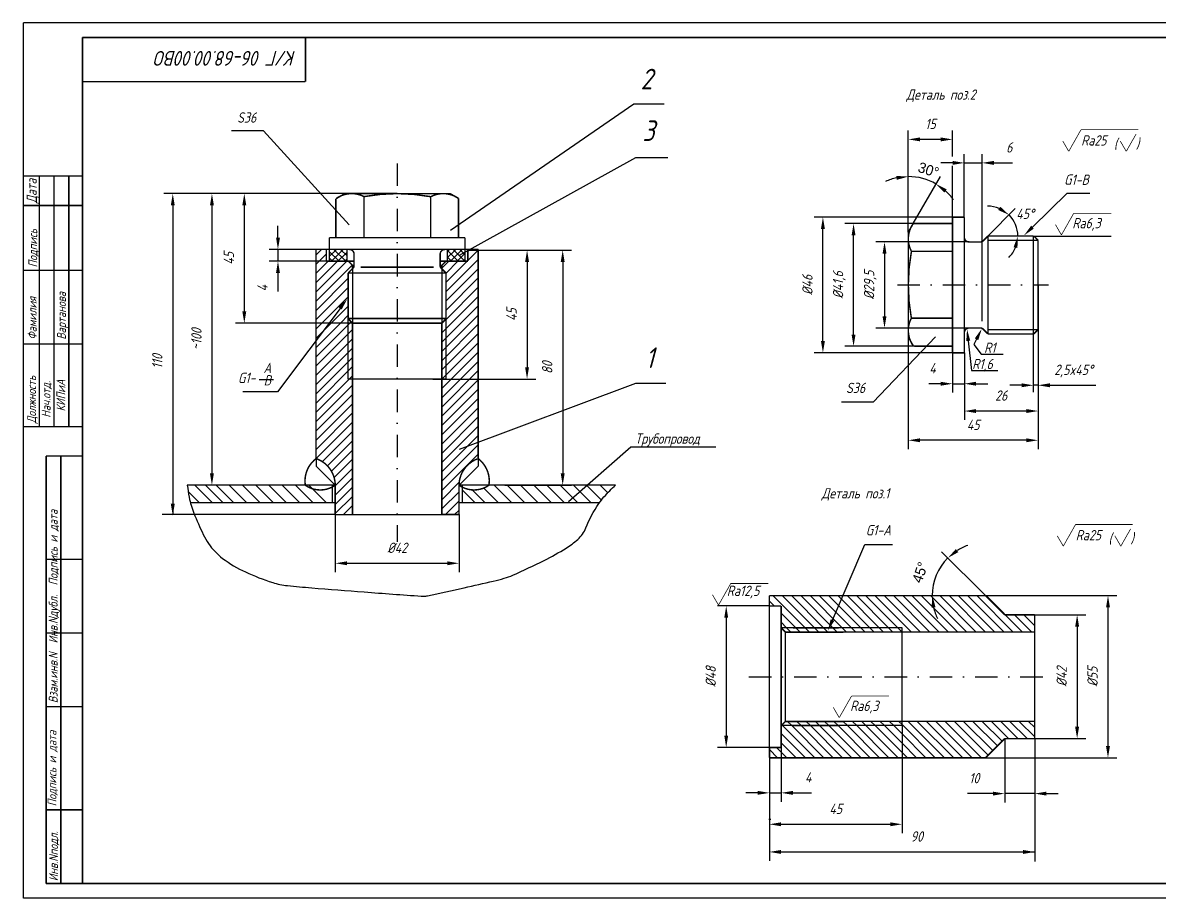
# Model space of a CAD drawing. Extents: x 1024 to 1654, y 110 to 407.
# Drawn here: x 1023.7 to 1409.2, y 109.9 to 406.9 of the extents above; entities that cross this region are included whole.
import ezdxf
from ezdxf.enums import TextEntityAlignment as Align

# ---------------------------------------------------------------- set-up
doc = ezdxf.new("R2010")
doc.units = 0
doc.header["$LTSCALE"] = 0.6
doc.header["$MEASUREMENT"] = 0
doc.linetypes.add('DASHDOT', pattern=[25.4, 12.7, -6.35, 0, -6.35])
doc.layers.get('0').update_dxf_attribs({"linetype": 'CONTINUOUS'})
doc.layers.get('DEFPOINTS').update_dxf_attribs({"linetype": 'CONTINUOUS'})
doc.styles.add('ROMANC', font='romanc', dxfattribs={"width": 0.8, "oblique": 15, "height": 3.5})
doc.dimstyles.get("Standard").update_dxf_attribs({"dimtxt": 0.18, "dimasz": 0.18, "dimexe": 0.18, "dimexo": 0.0625, "dimgap": 0.09, "dimtad": 0, "dimtih": 1, "dimtoh": 1, "dimdec": 4, "dimzin": 0, "dimtxsty": 'STANDARD', "dimcen": 0.09, "dimazin": 3, "dimtfac": 1, "dimtdec": 4, "dimtofl": 0, "dimtmove": 0, "dimatfit": 3, "dimtolj": 1, "dimtzin": 0})

# ---------------------------------------------------------------- blocks, each defined once
blk = doc.blocks.new('*X28')
at = {"color": 0}
for p, q in [((587.32, 746.72), (589.77, 749.17)), ((587.32, 748.97), (587.52, 749.17)), ((590.65, 745.17), (587.32, 748.49)), ((588.01, 745.17), (592.01, 749.17)), ((592.89, 745.17), (588.89, 749.17)), ((590.26, 745.17), (593.32, 748.23)), ((593.32, 746.98), (591.14, 749.17)), ((627.32, 748.56), (627.93, 749.17)), ((627.32, 746.31), (630.18, 749.17)), ((631.06, 745.17), (627.32, 748.9)), ((628.42, 745.17), (632.42, 749.17)), ((633.3, 745.17), (629.3, 749.17)), ((633.32, 747.39), (631.55, 749.17)), ((588.4, 745.17), (587.32, 746.25)), ((592.5, 745.17), (593.32, 745.99)), ((628.81, 745.17), (627.32, 746.66)), ((630.67, 745.17), (633.32, 747.82)), ((632.91, 745.17), (633.32, 745.58))]:
    blk.add_line(p, q, dxfattribs=at)
blk = doc.blocks.new('*D42')
at = {"color": 0, "linetype": 'BYBLOCK'}
for p, q in [((1458.38, 655.48), (1458.38, 635.98)), ((1500.38, 655.48), (1500.38, 635.98)), ((1462.38, 638.98), (1496.38, 638.98))]:
    blk.add_line(p, q, dxfattribs=at)
for points in [[(1462.38, 639.65), (1462.38, 638.31), (1458.38, 638.98)], [(1496.38, 639.65), (1496.38, 638.31), (1500.38, 638.98)]]:
    blk.add_solid(points, dxfattribs=at)
at = {"layer": 'DEFPOINTS', "color": 0, "linetype": 'BYBLOCK'}
for p in [(1458.38, 655.48), (1500.38, 655.48), (1500.38, 638.98)]:
    blk.add_point(p, dxfattribs=at)
at = {"color": 0, "linetype": 'BYBLOCK', "style": 'ROMANC', "oblique": 15, "width": 0.8}
blk.add_text('%%C42', height=3.5, dxfattribs=at).set_placement((1479.38, 642.48), align=Align.CENTER)
blk = doc.blocks.new('*D29')
at = {"color": 0, "linetype": 'BYBLOCK'}
for p, q in [((569.9, 753.17), (569.9, 757.17)), ((582.82, 749.17), (566.9, 749.17)), ((569.9, 749.17), (569.9, 745.17)), ((586.32, 745.17), (566.9, 745.17)), ((569.9, 741.17), (569.9, 737.17)), ((569.9, 737.17), (569.9, 734.93))]:
    blk.add_line(p, q, dxfattribs=at)
for points in [[(569.24, 753.17), (570.57, 753.17), (569.9, 749.17)], [(569.24, 741.17), (570.57, 741.17), (569.9, 745.17)]]:
    blk.add_solid(points, dxfattribs=at)
at = {"layer": 'DEFPOINTS', "color": 0, "linetype": 'BYBLOCK'}
for p in [(582.82, 749.17), (569.9, 745.17), (586.32, 745.17)]:
    blk.add_point(p, dxfattribs=at)
at = {"color": 0, "linetype": 'BYBLOCK', "style": 'ROMANC', "oblique": 15, "width": 0.8}
blk.add_text('4', height=3.5, rotation=90, dxfattribs=at).set_placement((566.4, 736), align=Align.CENTER)
blk = doc.blocks.new('*D33')
at = {"color": 0, "linetype": 'BYBLOCK'}
for p, q in [((636.72, 745.19), (659.31, 745.19)), ((656.31, 741.19), (656.31, 705.46)), ((624.37, 701.46), (659.31, 701.46))]:
    blk.add_line(p, q, dxfattribs=at)
for points in [[(655.65, 741.19), (656.98, 741.19), (656.31, 745.19)], [(655.65, 705.46), (656.98, 705.46), (656.31, 701.46)]]:
    blk.add_solid(points, dxfattribs=at)
at = {"layer": 'DEFPOINTS', "color": 0, "linetype": 'BYBLOCK'}
for p in [(636.72, 745.19), (624.37, 701.46), (656.31, 701.46)]:
    blk.add_point(p, dxfattribs=at)
at = {"color": 0, "linetype": 'BYBLOCK', "style": 'ROMANC', "oblique": 15, "width": 0.8}
blk.add_text('45', height=3.5, rotation=90, dxfattribs=at).set_placement((652.81, 723.33), align=Align.CENTER)
blk = doc.blocks.new('*D44')
at = {"color": 0}
blk.add_line((1350.23, 212.55), (1335.33, 227.45), dxfattribs=at)
for start, end in [(109.5825, 122.2912), (135, 180), (192.7088, 205.4175)]:
    blk.add_arc((1350.23, 212.55), 18.07, start, end, dxfattribs=at)
for points in [[(1340.99, 227.3), (1340.16, 228.34), (1337.45, 225.32)], [(1331.94, 208.5), (1333.27, 208.64), (1332.16, 212.55)]]:
    blk.add_solid(points, dxfattribs=at)
at = {"layer": 'DEFPOINTS', "color": 0}
for p in [(1334.58, 221.58), (1276.91, 212.55), (1350.23, 212.55), (1350.23, 212.55), (1356.73, 206.05)]:
    blk.add_point(p, dxfattribs=at)
at = {"color": 0, "insert": (1328.03, 220.44), "char_height": 3.5, "attachment_point": 5, "rotation": 70.4278}
blk.add_mtext('\\A1;45%%D', dxfattribs=at)
blk = doc.blocks.new('*D30')
at = {"color": 0, "linetype": 'BYBLOCK'}
for p, q in [((988.31, 708.4), (988.31, 689.99)), ((992.31, 708.4), (992.31, 689.99)), ((984.31, 692.99), (980.31, 692.99)), ((988.31, 692.99), (992.31, 692.99)), ((996.31, 692.99), (1000.31, 692.99)), ((1000.31, 692.99), (1002.55, 692.99))]:
    blk.add_line(p, q, dxfattribs=at)
for points in [[(984.31, 693.66), (984.31, 692.33), (988.31, 692.99)], [(996.31, 693.66), (996.31, 692.33), (992.31, 692.99)]]:
    blk.add_solid(points, dxfattribs=at)
at = {"layer": 'DEFPOINTS', "color": 0, "linetype": 'BYBLOCK'}
for p in [(988.31, 708.4), (992.31, 708.4), (992.31, 692.99)]:
    blk.add_point(p, dxfattribs=at)
at = {"color": 0, "linetype": 'BYBLOCK', "style": 'ROMANC', "oblique": 15, "width": 0.8}
blk.add_text('4', height=3.5, dxfattribs=at).set_placement((1001.48, 696.49), align=Align.CENTER)
blk = doc.blocks.new('*D31')
at = {"color": 0, "linetype": 'BYBLOCK'}
for p, q in [((988.31, 756.4), (970.67, 756.4)), ((973.67, 752.4), (973.67, 712.4)), ((988.31, 708.4), (970.67, 708.4))]:
    blk.add_line(p, q, dxfattribs=at)
for points in [[(973.01, 752.4), (974.34, 752.4), (973.67, 756.4)], [(973.01, 712.4), (974.34, 712.4), (973.67, 708.4)]]:
    blk.add_solid(points, dxfattribs=at)
at = {"layer": 'DEFPOINTS', "color": 0, "linetype": 'BYBLOCK'}
for p in [(988.31, 756.4), (973.67, 708.4), (988.31, 708.4)]:
    blk.add_point(p, dxfattribs=at)
at = {"color": 0, "linetype": 'BYBLOCK', "style": 'ROMANC', "oblique": 15, "width": 0.8}
blk.add_text('%%C48', height=3.5, rotation=90, dxfattribs=at).set_placement((970.17, 732.4), align=Align.CENTER)
blk = doc.blocks.new('*D41')
at = {"color": 0, "linetype": 'BYBLOCK'}
for p, q in [((1685.45, 579.51), (1685.45, 557.84)), ((1695.63, 579.51), (1695.63, 557.84)), ((1677.45, 560.84), (1672.86, 560.84)), ((1681.45, 560.84), (1677.45, 560.84)), ((1695.63, 560.84), (1685.45, 560.84)), ((1699.63, 560.84), (1703.63, 560.84))]:
    blk.add_line(p, q, dxfattribs=at)
for points in [[(1681.45, 561.51), (1681.45, 560.18), (1685.45, 560.84)], [(1699.63, 561.51), (1699.63, 560.18), (1695.63, 560.84)]]:
    blk.add_solid(points, dxfattribs=at)
at = {"layer": 'DEFPOINTS', "color": 0, "linetype": 'BYBLOCK'}
for p in [(1685.45, 579.51), (1695.63, 579.51), (1685.45, 560.84)]:
    blk.add_point(p, dxfattribs=at)
at = {"color": 0, "linetype": 'BYBLOCK', "style": 'ROMANC', "oblique": 15, "width": 0.8}
blk.add_text('10', height=3.5, dxfattribs=at).set_placement((1675.11, 564.34), align=Align.CENTER)
blk = doc.blocks.new('*D39')
at = {"color": 0, "linetype": 'BYBLOCK'}
for p, q in [((1695.63, 621.51), (1713.02, 621.51)), ((1710.02, 617.51), (1710.02, 583.51)), ((1695.63, 579.51), (1713.02, 579.51))]:
    blk.add_line(p, q, dxfattribs=at)
for points in [[(1709.35, 617.51), (1710.68, 617.51), (1710.02, 621.51)], [(1709.35, 583.51), (1710.68, 583.51), (1710.02, 579.51)]]:
    blk.add_solid(points, dxfattribs=at)
at = {"layer": 'DEFPOINTS', "color": 0, "linetype": 'BYBLOCK'}
for p in [(1695.63, 621.51), (1695.63, 579.51), (1710.02, 579.51)]:
    blk.add_point(p, dxfattribs=at)
at = {"color": 0, "linetype": 'BYBLOCK', "style": 'ROMANC', "oblique": 15, "width": 0.8}
blk.add_text('%%C42', height=3.5, rotation=90, dxfattribs=at).set_placement((1706.52, 600.51), align=Align.CENTER)
blk = doc.blocks.new('*D25')
at = {"color": 0, "linetype": 'BYBLOCK'}
for p, q in [((554.52, 598.3), (522.84, 598.3)), ((525.84, 594.3), (525.84, 573.1)), ((554.52, 569.1), (522.84, 569.1))]:
    blk.add_line(p, q, dxfattribs=at)
for points in [[(525.17, 594.3), (526.51, 594.3), (525.84, 598.3)], [(525.17, 573.1), (526.51, 573.1), (525.84, 569.1)]]:
    blk.add_solid(points, dxfattribs=at)
at = {"layer": 'DEFPOINTS', "color": 0, "linetype": 'BYBLOCK'}
for p in [(554.52, 598.3), (525.84, 569.1), (554.52, 569.1)]:
    blk.add_point(p, dxfattribs=at)
at = {"color": 0, "linetype": 'BYBLOCK', "style": 'ROMANC', "oblique": 15, "width": 0.8}
blk.add_text('%%C29,5', height=3.5, rotation=90, dxfattribs=at).set_placement((522.34, 583.7), align=Align.CENTER)
blk = doc.blocks.new('*D16')
at = {"color": 0, "linetype": 'BYBLOCK'}
for p, q in [((548.91, 625.12), (544.91, 625.12)), ((552.91, 606.7), (552.91, 628.12)), ((552.91, 625.12), (558.92, 625.12)), ((558.92, 596.04), (558.92, 628.12)), ((562.92, 625.12), (566.92, 625.12)), ((566.92, 625.12), (569.28, 625.12))]:
    blk.add_line(p, q, dxfattribs=at)
for points in [[(548.91, 625.79), (548.91, 624.45), (552.91, 625.12)], [(562.92, 625.79), (562.92, 624.45), (558.92, 625.12)]]:
    blk.add_solid(points, dxfattribs=at)
at = {"layer": 'DEFPOINTS', "color": 0, "linetype": 'BYBLOCK'}
for p in [(558.92, 625.12), (552.91, 606.7), (558.92, 596.04)]:
    blk.add_point(p, dxfattribs=at)
at = {"color": 0, "linetype": 'BYBLOCK', "style": 'ROMANC', "oblique": 15, "width": 0.8}
blk.add_text('6', height=3.5, dxfattribs=at).set_placement((568.15, 628.62), align=Align.CENTER)
blk = doc.blocks.new('*D45')
at = {"color": 0}
blk.add_line((1325.68, 338.73), (1334.94, 354.77), dxfattribs=at)
for start, end in [(60, 90), (102.2157, 114.4314), (35.5686, 47.7843)]:
    blk.add_arc((1324.04, 335.89), 18.8, start, end, dxfattribs=at)
for points in [[(1319.99, 354.92), (1320.13, 353.6), (1324.04, 354.69)], [(1336.28, 349.27), (1337.06, 350.35), (1333.44, 352.17)]]:
    blk.add_solid(points, dxfattribs=at)
at = {"layer": 'DEFPOINTS', "color": 0}
for p in [(1324.04, 370.31), (1327.3, 354.4), (1324.04, 335.89), (1324.04, 335.89), (1325.68, 338.73)]:
    blk.add_point(p, dxfattribs=at)
at = {"color": 0, "insert": (1330.89, 356.95), "char_height": 3.5, "attachment_point": 5, "rotation": 341.989}
blk.add_mtext('\\A1;30%%D', dxfattribs=at)

msp = doc.modelspace()

# ---------------------------------------------------------------- linework, layer by layer
for p, q in [((1653.9254, 406.8856), (1023.9254, 406.8856)), ((1023.9254, 109.8856), (1023.9254, 406.8856)), ((1168.755, 336.47), (1230.956, 379.317)), ((1230.956, 379.317), (1241.222, 379.317)), ((1105.347, 370.265), (1094.477, 370.265)), ((1134.333, 338.28), (1105.347, 370.265)), ((1171.775, 328.021), (1231.559, 361.213)), ((1231.559, 361.213), (1242.429, 361.213)), ((1366.15544, 337.53809), (1377.886, 349.021)), ((1377.886, 349.021), (1385.627, 349.021)), ((1351.039, 333.077), (1368.039, 333.077)), ((1135.502, 323.425), (1135.502, 305.067)), ((1165.802, 323.73), (1165.802, 304.919)), ((1131.32294, 309.99879), (1110.097, 281.717)), ((1134.052, 286.004), (1134.052, 306.575)), ((1167.252, 286.004), (1167.252, 306.575)), ((1351.039, 302.777), (1368.039, 302.777)), ((1333.283, 300.363), (1312.147, 278.167)), ((1344.37452, 298.96864), (1345.42853, 288.877)), ((1347.16078, 299.49399), (1346.27608, 297.7361)), ((1346.27608, 297.7361), (1348.709, 294.447)), ((1348.709, 294.447), (1356.219, 294.447)), ((1103.901, 285.842), (1108.748, 285.842)), ((1345.42853, 288.877), (1354.439, 288.877)), ((1110.097, 281.717), (1098.284, 281.717)), ((1171.775, 262.242), (1231.559, 284.57)), ((1231.559, 284.57), (1241.826, 284.57)), ((1312.147, 278.167), (1301.399, 278.167)), ((1208.744, 244.453), (1229.907, 263.038)), ((1229.907, 263.038), (1258.765, 263.038)), ((1123.17068, 259.03617), (1123.17068, 256.50032)), ((1129.652, 250.019), (1123.152, 256.519)), ((1171.652, 250.019), (1178.152, 256.519)), ((1114.101, 250.019), (1079.47836, 250.019)), ((1224.72411, 250.019), (1171.64925, 250.019)), ((1219.25557, 244.019), (1171.652, 244.019)), ((1129.652, 240.019), (1070.984, 240.019)), ((1171.652, 240.019), (1165.802, 240.019)), ((1298.32072, 204.27041), (1309.325, 229.85)), ((1309.325, 229.85), (1318.627, 229.85)), ((1321.907, 201.646), (1280.907, 201.646)), ((1284.936, 201.646), (1300.336, 201.646)), ((1282.324, 200.196), (1301.992, 200.196)), ((1282.328, 169.896), (1301.844, 169.896)), ((1321.907, 168.446), (1280.907, 168.446)), ((1284.936, 168.446), (1300.336, 168.446)), ((1366.907, 164.046), (1366.907, 122.408)), ((1277.446, 136.577), (1276.68, 136.577)), ((1653.9254, 109.8856), (1023.9254, 109.8856))]:
    msp.add_line(p, q)
at = {"color": 0, "linetype": 'BYBLOCK'}
for p, q in [((1324.039, 335.88992), (1324.039, 370.307)), ((1339.039, 361.554), (1339.039, 370.307)), ((1335.039, 367.307), (1328.039, 367.307)), ((1339.039, 338.727), (1339.039, 358.299)), ((1150.652, 348.926), (1071.549, 348.926)), ((1150.652, 348.926), (1084.834, 348.926)), ((1150.652, 348.926), (1095.816, 348.926)), ((1074.549, 344.926), (1074.549, 240.019)), ((1087.834, 344.926), (1087.834, 254.019)), ((1098.816, 344.926), (1098.816, 308.975)), ((1351.039, 334.527), (1360.33043, 343.81843)), ((1339.039, 340.927), (1292.068, 340.927)), ((1295.068, 298.927), (1295.068, 336.927)), ((1339.039, 338.727), (1302.456, 338.727)), ((1305.456, 301.127), (1305.456, 334.727)), ((1366.439, 334.527), (1392.822, 334.527)), ((1178.152, 329.73294), (1209.8, 329.73294)), ((1206.8, 325.73294), (1206.8, 254.019)), ((1324.039, 317.927), (1324.039, 262.239)), ((1366.439, 317.927), (1366.439, 281.522)), ((1368.039, 317.927), (1368.039, 281.522)), ((1135.502, 304.975), (1095.816, 304.975)), ((1368.039, 302.777), (1368.039, 272.167)), ((1368.039, 302.777), (1368.039, 262.239)), ((1339.039, 297.127), (1302.456, 297.127)), ((1339.039, 294.927), (1292.068, 294.927)), ((1339.039, 294.927), (1339.039, 281.427)), ((1343.039, 294.927), (1343.039, 272.167)), ((1343.039, 294.927), (1343.039, 281.427)), ((1335.039, 284.427), (1331.039, 284.427)), ((1339.039, 284.427), (1343.039, 284.427)), ((1347.039, 284.427), (1351.039, 284.427)), ((1362.439, 283.909), (1358.439, 283.909)), ((1368.039, 283.909), (1366.439, 283.909)), ((1372.039, 283.909), (1387.669, 283.909)), ((1364.039, 275.167), (1347.039, 275.167)), ((1364.039, 265.239), (1328.039, 265.239)), ((1129.652, 250.019), (1084.834, 250.019)), ((1187.203, 250.019), (1209.8, 250.019)), ((1129.652, 244.019), (1080.5468, 244.019)), ((1350.231, 212.546), (1394.761, 212.546)), ((1391.761, 208.546), (1391.761, 161.546)), ((1321.907, 168.446), (1321.907, 131.98)), ((1276.907, 161.046), (1276.907, 131.98)), ((1276.907, 158.46532), (1276.907, 122.598)), ((1350.231, 157.546), (1394.761, 157.546)), ((1280.907, 134.98), (1317.907, 134.98)), ((1280.907, 125.598), (1366.907, 125.598))]:
    msp.add_line(p, q, dxfattribs=at)
at = {"linetype": 'DASHDOT'}
for p, q in [((1150.652, 359.133), (1150.652, 230.754)), ((1320.349, 317.927), (1371.535, 317.927)), ((1269.956, 185.046), (1371.329, 185.046))]:
    msp.add_line(p, q, dxfattribs=at)
at = {"color": 0}
for p, q in [((1123.152, 328.16547), (1124.99053, 330.004)), ((1123.152, 325.02238), (1126.652, 328.52238)), ((1174.652, 329.37603), (1175.27997, 330.004)), ((1174.652, 326.23294), (1178.152, 329.73294)), ((1123.152, 321.87929), (1127.27671, 326.004)), ((1123.152, 318.7362), (1130.4198, 326.004)), ((1123.152, 315.59311), (1133.56289, 326.004)), ((1123.152, 312.45002), (1135.39349, 324.69151)), ((1165.802, 323.66912), (1168.13688, 326.004)), ((1167.25148, 321.97552), (1171.27997, 326.004)), ((1167.252, 315.68985), (1178.152, 326.58985)), ((1167.252, 318.83294), (1174.42306, 326.004)), ((1123.152, 309.30693), (1134.052, 320.20693)), ((1167.252, 312.54676), (1178.152, 323.44676)), ((1167.252, 309.40368), (1178.152, 320.30368)), ((1123.152, 306.16384), (1134.052, 317.06384)), ((1167.252, 306.26059), (1178.152, 317.16059)), ((1125.10625, 304.975), (1134.052, 313.92075)), ((1165.802, 301.6675), (1178.152, 314.0175)), ((1128.24934, 304.975), (1134.052, 310.77766)), ((1165.802, 298.52441), (1178.152, 310.87441)), ((1123.152, 293.59148), (1135.01876, 305.45824)), ((1123.152, 296.73457), (1131.39243, 304.975)), ((1123.152, 303.02075), (1125.10625, 304.975)), ((1123.152, 299.87766), (1128.24934, 304.975)), ((1131.39243, 304.975), (1134.052, 307.63457)), ((1165.802, 295.38132), (1178.152, 307.73132)), ((1165.802, 292.23823), (1178.152, 304.58823)), ((1123.152, 290.44839), (1135.502, 302.79839)), ((1165.802, 289.09514), (1178.152, 301.44514)), ((1123.152, 287.3053), (1135.502, 299.6553)), ((1165.802, 285.95205), (1178.152, 298.30205)), ((1123.152, 284.16221), (1135.502, 296.51221)), ((1123.152, 281.01912), (1135.502, 293.36912)), ((1165.802, 282.80896), (1178.152, 295.15896)), ((1123.152, 277.87603), (1135.502, 290.22603)), ((1165.802, 279.66587), (1178.152, 292.01587)), ((1123.152, 274.73294), (1135.502, 287.08294)), ((1165.802, 276.52278), (1178.152, 288.87278)), ((1165.802, 285.95205), (1165.85395, 286.004)), ((1165.802, 273.37969), (1178.152, 285.72969)), ((1123.152, 271.58985), (1135.502, 283.93985)), ((1165.802, 270.2366), (1178.152, 282.5866)), ((1123.152, 268.44676), (1135.502, 280.79676)), ((1123.152, 265.30368), (1135.502, 277.65368)), ((1165.802, 267.09351), (1178.152, 279.44351)), ((1123.152, 262.16059), (1135.502, 274.51059)), ((1165.802, 263.95042), (1178.152, 276.30042)), ((1123.152, 259.0175), (1135.502, 271.3675)), ((1165.802, 260.80733), (1178.152, 273.15733)), ((1165.802, 257.66424), (1178.152, 270.01424)), ((1125.2817, 258.0041), (1135.502, 268.22441)), ((1165.802, 254.52115), (1178.152, 266.87115)), ((1126.99836, 256.57768), (1135.502, 265.08132)), ((1165.802, 251.37806), (1178.152, 263.72806)), ((1128.34681, 254.78304), (1135.502, 261.93823)), ((1129.28576, 252.5789), (1135.502, 258.79514)), ((1165.802, 248.23497), (1178.152, 260.58497)), ((1129.652, 249.80205), (1135.502, 255.65205)), ((1129.652, 246.65896), (1135.502, 252.50896)), ((1165.802, 245.09188), (1171.70734, 250.99722)), ((1083.59142, 244.019), (1079.77822, 247.8322)), ((1087.98342, 244.019), (1081.98342, 250.019)), ((1091.60042, 244.019), (1085.60042, 250.019)), ((1095.21742, 244.019), (1089.21742, 250.019)), ((1099.70755, 244.019), (1093.70755, 250.019)), ((1104.19768, 244.019), (1098.19768, 250.019)), ((1108.6878, 244.019), (1102.6878, 250.019)), ((1113.17793, 244.019), (1107.17793, 250.019)), ((1117.66806, 244.019), (1111.66806, 250.019)), ((1122.15819, 244.019), (1116.15819, 250.019)), ((1126.64832, 244.019), (1120.64832, 250.019)), ((1129.652, 243.51587), (1135.502, 249.36587)), ((1165.802, 241.94879), (1171.652, 247.79879)), ((1177.07885, 244.019), (1172.68388, 248.41397)), ((1180.52985, 244.019), (1176.13488, 248.41397)), ((1185.01998, 244.019), (1180.0085, 249.03048)), ((1189.51011, 244.019), (1183.51011, 250.019)), ((1194.00024, 244.019), (1188.00024, 250.019)), ((1198.49037, 244.019), (1192.49037, 250.019)), ((1202.98049, 244.019), (1196.98049, 250.019)), ((1207.47062, 244.019), (1201.47062, 250.019)), ((1211.96075, 244.019), (1205.96075, 250.019)), ((1216.45088, 244.019), (1210.45088, 250.019)), ((1219.95422, 244.95466), (1214.88988, 250.019)), ((1222.09489, 247.45498), (1219.53088, 250.019)), ((1129.652, 240.37278), (1135.502, 246.22278)), ((1132.44131, 240.019), (1135.502, 243.07969)), ((1167.0153, 240.019), (1171.652, 244.6557)), ((1170.15839, 240.019), (1171.652, 241.51261)), ((1289.03864, 201.646), (1278.13864, 212.546)), ((1292.18173, 201.646), (1281.28173, 212.546)), ((1295.32482, 201.646), (1284.42482, 212.546)), ((1298.4679, 201.646), (1287.5679, 212.546)), ((1301.61099, 201.646), (1290.71099, 212.546)), ((1304.75408, 201.646), (1293.85408, 212.546)), ((1307.89717, 201.646), (1296.99717, 212.546)), ((1311.04026, 201.646), (1300.14026, 212.546)), ((1314.18335, 201.646), (1303.28335, 212.546)), ((1317.32644, 201.646), (1306.42644, 212.546)), ((1320.46953, 201.646), (1309.56953, 212.546)), ((1325.06262, 200.196), (1312.71262, 212.546)), ((1328.20571, 200.196), (1315.85571, 212.546)), ((1331.3488, 200.196), (1318.9988, 212.546)), ((1334.49189, 200.196), (1322.14189, 212.546)), ((1337.63498, 200.196), (1325.28498, 212.546)), ((1340.77807, 200.196), (1328.42807, 212.546)), ((1343.92116, 200.196), (1331.57116, 212.546)), ((1347.06425, 200.196), (1334.71425, 212.546)), ((1350.20734, 200.196), (1337.85734, 212.546)), ((1353.35043, 200.196), (1341.00043, 212.546)), ((1356.49352, 200.196), (1344.14352, 212.546)), ((1359.63661, 200.196), (1347.28661, 212.546)), ((1362.7797, 200.196), (1350.4297, 212.546)), ((1278.49555, 209.046), (1276.907, 210.63455)), ((1285.89555, 201.646), (1280.907, 206.63455)), ((1365.92279, 200.196), (1360.07279, 206.046)), ((1366.907, 202.35488), (1363.21588, 206.046)), ((1282.75246, 201.646), (1280.907, 203.49146)), ((1284.20246, 200.196), (1282.75246, 201.646)), ((1287.34555, 200.196), (1285.89555, 201.646)), ((1290.48864, 200.196), (1289.03864, 201.646)), ((1293.63173, 200.196), (1292.18173, 201.646)), ((1296.77482, 200.196), (1295.32482, 201.646)), ((1299.9179, 200.196), (1298.4679, 201.646)), ((1303.06099, 200.196), (1301.61099, 201.646)), ((1306.20408, 200.196), (1304.75408, 201.646)), ((1309.34717, 200.196), (1307.89717, 201.646)), ((1312.49026, 200.196), (1311.04026, 201.646)), ((1315.63335, 200.196), (1314.18335, 201.646)), ((1318.77644, 200.196), (1317.32644, 201.646)), ((1321.91953, 200.196), (1320.46953, 201.646)), ((1284.52156, 168.446), (1283.07156, 169.896)), ((1287.66465, 168.446), (1286.21465, 169.896)), ((1290.80774, 168.446), (1289.35774, 169.896)), ((1293.95083, 168.446), (1292.50083, 169.896)), ((1297.09392, 168.446), (1295.64392, 169.896)), ((1300.23701, 168.446), (1298.78701, 169.896)), ((1303.3801, 168.446), (1301.9301, 169.896)), ((1306.52319, 168.446), (1305.07319, 169.896)), ((1309.66628, 168.446), (1308.21628, 169.896)), ((1312.80937, 168.446), (1311.35937, 169.896)), ((1315.95246, 168.446), (1314.50246, 169.896)), ((1319.09555, 168.446), (1317.64555, 169.896)), ((1321.907, 168.77764), (1320.78864, 169.896)), ((1336.28173, 157.546), (1323.93173, 169.896)), ((1339.42482, 157.546), (1327.07482, 169.896)), ((1342.5679, 157.546), (1330.2179, 169.896)), ((1345.71099, 157.546), (1333.36099, 169.896)), ((1348.85408, 157.546), (1336.50408, 169.896)), ((1351.11409, 158.42909), (1339.64717, 169.896)), ((1352.68563, 160.00063), (1342.79026, 169.896)), ((1354.25718, 161.57218), (1345.93335, 169.896)), ((1355.82872, 163.14372), (1349.07644, 169.896)), ((1358.06953, 164.046), (1352.21953, 169.896)), ((1361.21262, 164.046), (1355.36262, 169.896)), ((1364.35571, 164.046), (1358.50571, 169.896)), ((1366.907, 164.6378), (1361.6488, 169.896)), ((1366.907, 167.78089), (1364.79189, 169.896)), ((1289.13538, 157.546), (1280.907, 165.77438)), ((1281.37847, 168.446), (1281.12824, 168.69624)), ((1292.27847, 157.546), (1281.37847, 168.446)), ((1295.42156, 157.546), (1284.52156, 168.446)), ((1298.56465, 157.546), (1287.66465, 168.446)), ((1301.70774, 157.546), (1290.80774, 168.446)), ((1304.85083, 157.546), (1293.95083, 168.446)), ((1307.99392, 157.546), (1297.09392, 168.446)), ((1311.13701, 157.546), (1300.23701, 168.446)), ((1314.2801, 157.546), (1303.3801, 168.446)), ((1317.42319, 157.546), (1306.52319, 168.446)), ((1320.56628, 157.546), (1309.66628, 168.446)), ((1321.907, 159.34837), (1312.80937, 168.446)), ((1321.907, 162.49146), (1315.95246, 168.446)), ((1321.907, 165.63455), (1319.09555, 168.446)), ((1333.13864, 157.546), (1321.907, 168.77764)), ((1285.99229, 157.546), (1280.907, 162.63129)), ((1329.99555, 157.546), (1321.907, 165.63455)), ((1326.85246, 157.546), (1321.907, 162.49146)), ((1279.70611, 157.546), (1276.907, 160.34511)), ((1282.8492, 157.546), (1279.3492, 161.046)), ((1323.70937, 157.546), (1321.907, 159.34837))]:
    msp.add_line(p, q, dxfattribs=at)
at = {"linetype": 'CONTINUOUS'}
for p, q in [((1178.152, 259.92), (1178.152, 256.519)), ((1128.652, 250.019), (1128.652, 244.019)), ((1172.652, 250.019), (1172.652, 244.019))]:
    msp.add_line(p, q, dxfattribs=at)
for points, const_width in [([(1648.9254, 401.8856), (1043.9254, 401.8856)], 0.5), ([(1043.9254, 114.8856), (1043.9254, 401.8856)], 0.5), ([(1119.5604, 386.8806), (1119.5604, 401.8806)], 0.5), ([(1119.5604, 386.8806), (1044.2504, 386.8806)], 0.5), ([(1378.44973, 363.25343), (1382.61528, 370.593)], 0.25), ([(1382.61528, 370.593), (1402.002, 370.593)], 0.3), ([(1376.4161, 366.75343), (1378.44973, 363.25343)], 0.25), ([(1395.9271, 366.75343), (1397.96073, 363.25343)], 0.25), ([(1397.96073, 363.25343), (1401.29995, 369.13703)], 0.25), ([(1043.907, 354.8856), (1023.907, 354.8856)], 0.5), ([(1029.2756, 269.8856), (1029.2756, 354.8856)], 0.5), ([(1034.2756, 269.8856), (1034.2756, 354.8856)], 0.5), ([(1039.2756, 269.8856), (1039.2756, 354.8856)], 0.5), ([(1129.852, 347.14323), (1132.93985, 348.926)], 0.5), ([(1129.852, 347.14323), (1129.852, 333.926)], 0.5), ([(1168.61492, 348.926), (1132.93985, 348.926)], 0.5), ([(1139.39713, 347.90261), (1139.39713, 333.902)], 0.5), ([(1162.05496, 347.87527), (1162.05496, 334.004)], 0.5), ([(1171.452, 347.28801), (1168.61492, 348.926)], 0.5), ([(1171.452, 347.28801), (1171.452, 333.926)], 0.5), ([(1043.907, 344.8856), (1023.907, 344.8856)], 0.5), ([(1339.039, 340.927), (1339.039, 294.927)], 0.5), ([(1339.039, 340.927), (1343.039, 340.927)], 0.5), ([(1343.039, 340.927), (1343.039, 294.927)], 0.5), ([(1375.97573, 334.90243), (1380.14128, 342.242)], 0.25), ([(1380.14128, 342.242), (1392.864, 342.242)], 0.3), ([(1325.67699, 338.727), (1324.039, 335.88992)], 0.5), ([(1324.039, 335.88992), (1324.039, 300.21485)], 0.5), ([(1325.439, 338.727), (1339.039, 338.727)], 0.5), ([(1373.9421, 338.40243), (1375.97573, 334.90243)], 0.25), ([(1173.652, 334.004), (1127.652, 334.004)], 0.5), ([(1127.652, 334.004), (1127.652, 326.004)], 0.5), ([(1173.652, 334.004), (1173.652, 326.004)], 0.5), ([(1344.639, 332.527), (1348.62479, 332.527)], 0.5), ([(1349.33189, 332.81989), (1351.039, 334.527)], 0.5), ([(1351.039, 334.527), (1366.439, 334.527)], 0.5), ([(1351.039, 334.527), (1351.039, 301.327)], 0.5), ([(1366.439, 334.527), (1366.439, 301.327)], 0.5), ([(1368.039, 333.077), (1366.589, 334.527)], 0.5), ([(1368.039, 333.077), (1368.039, 302.777)], 0.5), ([(1178.152, 330.004), (1123.152, 330.004)], 0.5), ([(1126.652, 330.004), (1126.652, 326.004)], 0.5), ([(1136.052, 328.375), (1136.052, 324.38921)], 0.5), ([(1165.252, 328.375), (1165.252, 324.38921)], 0.5), ([(1174.652, 330.004), (1174.652, 326.004)], 0.5), ([(1325.08973, 329.32996), (1338.924, 329.32996)], 0.5), ([(1349.039, 330.267), (1349.039, 305.587)], 0.5), ([(1136.052, 326.004), (1126.652, 326.004)], 0.5), ([(1134.052, 326.033), (1135.502, 324.583)], 0.5), ([(1135.75911, 323.68211), (1134.052, 321.975)], 0.5), ([(1136.04196, 324.583), (1135.502, 324.583)], 0.5), ([(1135.502, 324.583), (1135.502, 323.425)], 0.5), ([(1162.992, 323.975), (1138.312, 323.975)], 0.5), ([(1174.652, 326.004), (1165.252, 326.004)], 0.5), ([(1165.802, 324.587), (1165.26204, 324.587)], 0.5), ([(1165.54489, 323.68211), (1167.252, 321.975)], 0.5), ([(1167.252, 326.037), (1165.802, 324.587)], 0.5), ([(1165.802, 324.587), (1165.802, 323.425)], 0.5), ([(1043.907, 322.8856), (1023.907, 322.8856)], 0.5), ([(1167.252, 321.975), (1134.052, 321.975)], 0.5), ([(1134.052, 321.975), (1134.052, 306.575)], 0.5), ([(1167.252, 321.975), (1167.252, 306.575)], 0.5), ([(1167.252, 306.575), (1134.052, 306.575)], 0.5), ([(1135.502, 304.975), (1134.052, 306.425)], 0.5), ([(1165.802, 304.975), (1135.502, 304.975)], 0.5), ([(1135.502, 304.975), (1135.502, 240.019)], 0.5), ([(1165.802, 304.975), (1167.252, 306.425)], 0.5), ([(1165.802, 304.975), (1165.802, 240.019)], 0.5), ([(1325.06239, 306.67213), (1339.063, 306.67213)], 0.5), ([(1344.639, 303.327), (1348.62479, 303.327)], 0.5), ([(1349.33189, 303.03411), (1351.039, 301.327)], 0.5), ([(1351.039, 301.327), (1366.439, 301.327)], 0.5), ([(1368.039, 302.777), (1366.589, 301.327)], 0.5), ([(1043.907, 297.8856), (1023.907, 297.8856)], 0.5), ([(1325.82177, 297.127), (1324.039, 300.21485)], 0.5), ([(1326.039, 297.127), (1339.039, 297.127)], 0.5), ([(1339.039, 294.927), (1343.039, 294.927)], 0.5), ([(1167.252, 286.004), (1134.052, 286.004)], 0.5), ([(1043.907, 269.8856), (1023.907, 269.8856)], 0.5), ([(1031.5926, 114.8856), (1031.5926, 259.8856)], 0.5), ([(1043.907, 259.8856), (1031.5926, 259.8856)], 0.5), ([(1036.5926, 114.8856), (1036.5926, 259.8856)], 0.5), ([(1376.60173, 229.32943), (1380.76728, 236.669)], 0.25), ([(1380.76728, 236.669), (1400.154, 236.669)], 0.3), ([(1396.11273, 229.32943), (1399.45195, 235.21303)], 0.25), ([(1374.5681, 232.82943), (1376.60173, 229.32943)], 0.25), ([(1394.0791, 232.82943), (1396.11273, 229.32943)], 0.25), ([(1043.907, 224.8856), (1031.5926, 224.8856)], 0.5), ([(1259.65373, 209.32543), (1263.81928, 216.665)], 0.25), ([(1263.81928, 216.665), (1276.542, 216.665)], 0.3), ([(1257.6201, 212.82543), (1259.65373, 209.32543)], 0.25), ([(1276.907, 212.546), (1276.907, 157.546)], 0.5), ([(1356.731, 206.046), (1350.231, 212.546)], 0.5), ([(1276.907, 209.046), (1280.907, 209.046)], 0.5), ([(1280.907, 209.046), (1280.907, 199.646)], 0.5), ([(1366.907, 206.046), (1366.907, 164.046)], 0.5), ([(1280.874, 201.646), (1282.324, 200.196)], 0.5), ([(1280.907, 201.646), (1280.907, 161.046)], 0.5), ([(1321.907, 201.646), (1321.907, 168.446)], 0.5), ([(1043.907, 199.8856), (1031.5926, 199.8856)], 0.5), ([(1282.324, 200.196), (1366.907, 200.196)], 0.5), ([(1282.324, 200.196), (1282.324, 185.046)], 0.5), ([(1282.328, 185.046), (1282.328, 169.896)], 0.5), ([(1300.61373, 171.14743), (1304.77928, 178.487)], 0.25), ([(1304.77928, 178.487), (1317.502, 178.487)], 0.3), ([(1043.907, 174.8856), (1031.5926, 174.8856)], 0.5), ([(1298.5801, 174.64743), (1300.61373, 171.14743)], 0.25), ([(1280.878, 168.446), (1282.328, 169.896)], 0.5), ([(1282.328, 169.896), (1366.907, 169.896)], 0.5), ([(1356.731, 164.046), (1350.231, 157.546)], 0.5), ([(1276.907, 161.046), (1280.907, 161.046)], 0.5), ([(1043.907, 139.8856), (1031.5926, 139.8856)], 0.5), ([(1648.9254, 114.8856), (1031.5926, 114.8856)], 0.5)]:
    msp.add_lwpolyline(points, dxfattribs=dict(const_width=const_width))
at = {"const_width": 0.5}
for points in [[(1139.39713, 347.90261, 0.288049272), (1129.852, 347.14323, 0.317389989)], [(1162.05496, 347.87527, 0.091537255), (1139.39713, 347.90261, 0.084108872)], [(1171.452, 347.28801, 0.28239494), (1162.05496, 347.87527, 0.317262824)], [(1325.67699, 338.727, 0.28239494), (1325.08973, 329.32996, 0.317262824)], [(1343.039, 334.127, 0.414213562), (1344.639, 332.527, 0.414213562)], [(1348.62479, 332.527, 0.198912367), (1349.33189, 332.81989, 0.198912367)], [(1136.052, 328.375, 0.414213562), (1134.452, 329.975, 0.414213562)], [(1166.852, 329.975, 0.414213562), (1165.252, 328.375, 0.414213562)], [(1325.08973, 329.32996, 0.091537255), (1325.06239, 306.67213, 0.084108872)], [(1135.502, 323.49619, 0.283236897), (1136.052, 324.38921, 0.198912367)], [(1165.252, 324.38921, 0.198912367), (1165.54489, 323.68211, 0.198912367)], [(1325.06239, 306.67213, 0.288049272), (1325.82177, 297.127, 0.317389989)], [(1344.639, 303.327, 0.414213562), (1343.039, 301.727, 0.414213562)], [(1349.33189, 303.03411, 0.198912367), (1348.62479, 303.327, 0.198912367)], [(1119.519, 249.963, -0.275929449), (1123.152, 259.019, -0.275929449)], [(1123.152, 259.0426, -0.327466348), (1129.652, 249.69441, -0.319111431)], [(1177.878, 258.944, 0.319111431), (1171.652, 249.69441, 0.319111431)], [(1181.785, 249.963, 0.275929449), (1178.152, 259.019, 0.275929449)], [(1129.652, 250.019, -0.318413387), (1119.534, 249.99, -0.318413387)], [(1171.652, 250.019, 0.318413387), (1181.77, 249.99, 0.318413387)]]:
    msp.add_lwpolyline(points, format="xyb", dxfattribs=at)
at = {"linetype": 'CONTINUOUS', "const_width": 0.5}
for points in [[(1123.152, 330.004), (1123.152, 259.0426)], [(1133.652, 330.004), (1133.652, 326.004)], [(1167.652, 330.004), (1167.652, 326.004)], [(1178.152, 330.004), (1178.152, 259.019)], [(1129.652, 250.019), (1129.652, 240.019)], [(1171.652, 250.019), (1171.652, 240.019)], [(1276.907, 212.546), (1350.231, 212.546)], [(1356.731, 206.046), (1366.907, 206.046)], [(1356.731, 164.046), (1366.907, 164.046)], [(1276.907, 157.546), (1350.231, 157.546)]]:
    msp.add_lwpolyline(points, dxfattribs=at)
msp.add_lwpolyline([(1079.47836, 250.019, 0.019010692), (1080.11945, 245.89423, 0.046355759), (1081.689, 240.534, 0.018122424), (1084.89494, 233.23255, 0.041029061), (1086.684, 230.193, 0.075153493), (1091.47133, 225.19656, 0.057741571), (1099.172, 220.566, 0.028016721), (1108.44551, 216.96899, 0.054696856), (1113.445, 215.931, 0.003362798), (1121.6636, 215.20009, 0.001551462), (1139.492, 213.791, 0.001441323), (1158.85116, 212.37747, 0.028632179), (1159.829, 212.365, 0.040746259), (1160.97742, 212.5104, 0.003707135), (1173.388, 215.218, 0.002544123), (1183.27721, 217.5054, 0.006825156), (1186.947, 218.427, 0.040196136), (1189.88103, 219.46501, 0.010629399), (1200.505, 224.488, 0.023860527), (1207.94089, 228.65338, 0.04099964), (1211.923, 231.62, 0.12002148), (1214.65571, 235.53276, -0.060834757), (1219.059, 243.743, -0.043017638), (1222.75911, 248.1379, -0.010723135), (1224.72411, 250.019)], format="xyb")
at = {"color": 0, "linetype": 'BYBLOCK', "const_width": 0.5}
msp.add_lwpolyline([(1171.652, 240.019), (1129.652, 240.019)], dxfattribs=at)
at = {"color": 0, "linetype": 'BYBLOCK'}
for start, end in [(67.7509022, 90.5018044), (0, 45), (314.4981956, 337.2490978)]:
    msp.add_arc((1351.039, 334.527), 10.14007, start, end, dxfattribs=at)
for points in [[(1328.039, 367.97367), (1328.039, 366.64033), (1324.039, 367.307)], [(1335.039, 367.97367), (1335.039, 366.64033), (1339.039, 367.307)], [(1073.88233, 344.926), (1075.21567, 344.926), (1074.549, 348.926)], [(1087.16733, 344.926), (1088.50067, 344.926), (1087.834, 348.926)], [(1098.14933, 344.926), (1099.48267, 344.926), (1098.816, 348.926)], [(1355.24754, 344.46723), (1354.50921, 343.35698), (1358.20911, 341.69711)], [(1294.40133, 336.927), (1295.73467, 336.927), (1295.068, 340.927)], [(1304.78933, 334.727), (1306.12267, 334.727), (1305.456, 338.727)], [(1359.73655, 330.73707), (1361.04369, 330.47409), (1361.17907, 334.527)], [(1206.13333, 325.73294), (1207.46667, 325.73294), (1206.8, 329.73294)], [(1098.14933, 308.975), (1099.48267, 308.975), (1098.816, 304.975)], [(1304.78933, 301.127), (1306.12267, 301.127), (1305.456, 297.127)], [(1294.40133, 298.927), (1295.73467, 298.927), (1295.068, 294.927)], [(1335.039, 285.09367), (1335.039, 283.76033), (1339.039, 284.427)], [(1347.039, 285.09367), (1347.039, 283.76033), (1343.039, 284.427)], [(1362.439, 284.57567), (1362.439, 283.24233), (1366.439, 283.909)], [(1372.039, 284.57567), (1372.039, 283.24233), (1368.039, 283.909)], [(1347.039, 275.83367), (1347.039, 274.50033), (1343.039, 275.167)], [(1364.039, 275.83367), (1364.039, 274.50033), (1368.039, 275.167)], [(1328.039, 265.90567), (1328.039, 264.57233), (1324.039, 265.239)], [(1364.039, 265.90567), (1364.039, 264.57233), (1368.039, 265.239)], [(1087.16733, 254.019), (1088.50067, 254.019), (1087.834, 250.019)], [(1206.13333, 254.019), (1207.46667, 254.019), (1206.8, 250.019)], [(1073.88233, 243.687), (1075.21567, 243.687), (1074.549, 239.687)], [(1391.09433, 208.546), (1392.42767, 208.546), (1391.761, 212.546)], [(1391.09433, 161.546), (1392.42767, 161.546), (1391.761, 157.546)], [(1280.907, 135.64667), (1280.907, 134.31333), (1276.907, 134.98)], [(1317.907, 135.64667), (1317.907, 134.31333), (1321.907, 134.98)], [(1280.907, 126.26467), (1280.907, 124.93133), (1276.907, 125.598)], [(1362.943, 126.26467), (1362.943, 124.93133), (1366.943, 125.598)]]:
    msp.add_solid(points, dxfattribs=at)
for points in [[(1366.62179, 337.06169), (1365.68909, 338.0145), (1363.297, 334.74)], [(1130.78974, 310.39897), (1131.85614, 309.59862), (1133.724, 313.198)], [(1343.71146, 298.89939), (1345.03758, 299.03789), (1343.959, 302.947)], [(1346.56528, 299.79369), (1347.75629, 299.19428), (1348.959, 303.067)], [(1298.93313, 204.00696), (1297.70832, 204.53387), (1296.74, 200.596)]]:
    msp.add_solid(points)
at = {"layer": 'DEFPOINTS', "color": 0, "linetype": 'BYBLOCK'}
for p in [(1324.039, 367.307), (1339.039, 357.959), (1324.039, 352.92192), (1339.039, 352.457), (1150.652, 348.926), (1150.652, 348.926), (1150.652, 348.926), (1129.852, 346.926), (1171.452, 346.926), (1297.786, 340.927), (1328.426, 340.927), (1358.249, 341.657), (1305.456, 338.727), (1315.426, 338.727), (1326.039, 338.727), (1326.039, 338.727), (1339.039, 338.727), (1345.899, 332.527), (1348.62479, 332.527), (1349.33189, 332.81989), (1351.039, 334.527), (1351.039, 334.527), (1366.439, 334.527), (1366.439, 334.527), (1376.707, 334.527), (1127.652, 330.004), (1127.652, 330.004), (1173.652, 330.004), (1178.152, 329.73294), (1127.652, 326.004), (1136.052, 324.38921), (1165.252, 327.115), (1165.252, 324.38921), (1165.54489, 323.68211), (1167.252, 321.975), (1167.252, 321.975), (1324.039, 317.927), (1366.439, 317.927), (1368.039, 317.927), (1098.816, 304.975), (1150.652, 306.575), (1150.652, 304.975), (1150.652, 304.975), (1167.252, 306.575), (1348.62479, 303.327), (1366.439, 301.327), (1368.039, 302.777), (1368.039, 302.777), (1315.426, 297.127), (1326.039, 297.127), (1328.426, 294.927), (1339.039, 294.927), (1343.039, 294.927), (1343.039, 294.927), (1343.039, 284.427), (1366.439, 283.909), (1343.039, 275.167), (1324.039, 265.239), (1087.834, 250.019), (1206.8, 250.019), (1375.069, 212.546), (1276.907, 208.046), (1284.936, 201.646), (1284.936, 201.646), (1301.345, 170.772), (1276.907, 162.046), (1276.907, 162.046), (1280.907, 162.046), (1276.907, 161.046), (1276.907, 158.46532), (1321.907, 157.546), (1375.069, 157.546), (1391.761, 157.546), (1321.907, 134.98)]:
    msp.add_point(p, dxfattribs=at)

# ---------------------------------------------------------------- block references
msp.add_blockref('*X28', (540.329, -419.163))

# ---------------------------------------------------------------- texts
at = {"style": 'ROMANC', "oblique": 15, "width": 0.8}
for s, height, rotation, p in [('К/Г 06-68.00.00ВО', 5, 180, (1116.3904, 397.3086)), ('Подпись', 3, 90, (1028.5756, 323.8856)), ('Фамилия', 3, 90, (1028.3756, 299.3856)), ('Вартанова', 3, 90, (1038.3026, 299.3856)), ('Должность', 3, 90, (1028.1756, 270.9856)), ('Нач.отд.', 3, 90, (1033.0956, 272.8886)), ('КИПиА', 3, 90, (1038.0926, 275.0276)), ('Взам.инв.N  Инв.Nдубл.  Подпись и дата', 3, 90, (1035.4926, 176.0856)), ('Подпись и дата', 3, 90, (1035.0926, 141.0856)), ('Инв.Nподл.', 3, 90, (1035.5926, 115.6856))]:
    msp.add_text(s, height=height, rotation=rotation, dxfattribs=at).set_placement(p)
at = {"color": 0, "linetype": 'BYBLOCK', "style": 'ROMANC', "oblique": 15, "width": 0.8}
for s, height, p in [('2', 7, (1235.225, 384.273)), ('S36', 3.5, (1099.618, 372.984)), ('15', 3.5, (1331.539, 370.807)), ('3', 7, (1235.897, 366.772)), ('Ra25', 3.5, (1386.95659, 365.23)), ('G1-B', 3.5, (1381.08527, 351.896)), ('45%%d', 3.5, (1363.649, 340.327)), ('Ra6,3', 3.5, (1384.48259, 337.157)), ('1', 7, (1236.31, 289.768)), ('А', 3.5, (1106.618, 288.045)), ('4', 3.5, (1332.25727, 287.927)), ('2,5x45%%D', 3.5, (1380.10831, 287.409)), ('G1-', 3.5, (1099.618, 284.663)), ('В', 3.5, (1106.618, 283.84)), ('S36', 3.5, (1306.147, 281.255)), ('26', 3.5, (1355.539, 278.667)), ('45', 3.5, (1346.039, 268.739)), ('G1-A', 3.5, (1313.87327, 233.021)), ('Ra25', 3.5, (1385.10859, 231.306)), ('Ra12,5', 3.5, (1267.99959, 212.44)), ('Ra6,3', 3.5, (1309.12059, 173.402)), ('45', 3.5, (1299.407, 138.48)), ('90', 3.5, (1326.907, 129.098))]:
    msp.add_text(s, height=height, dxfattribs=at).set_placement(p, align=Align.CENTER)
at = {"style": 'ROMANC', "oblique": 15, "width": 0.8}
for s, p in [('Деталь поз.2 ', (1323.386, 380.75)), ('(', (1393.77559, 364.08121)), (')', (1401.26995, 364.21508)), ('R1', (1349.739, 294.877)), ('R1,6', (1345.699, 289.377)), ('Трубопровод ', (1231.362, 264.051)), ('Деталь поз.1 ', (1294.642, 245.501)), ('(', (1391.92759, 230.15721)), (')', (1399.42195, 230.29108))]:
    msp.add_text(s, height=3.5, dxfattribs=at).set_placement(p)
at = {"style": 'ROMANC', "oblique": 15, "width": 0.538111}
msp.add_text('Дата', height=3.5, rotation=90.7556559, dxfattribs=at).set_placement((1028.4786, 345.6206), (1028.3686, 353.9606), align=Align.FIT)
at = {"color": 0, "linetype": 'BYBLOCK', "style": 'ROMANC', "oblique": 15, "width": 0.8}
for s, p in [('45', (1095.316, 326.9505)), ('%%c46', (1291.568, 317.927)), ('%%c41,6', (1301.956, 317.927)), ('~100', (1084.334, 299.4725)), ('110', (1071.049, 291.9725)), ('80', (1203.3, 289.87597)), ('%%C55', (1388.261, 185.046))]:
    msp.add_text(s, height=3.5, rotation=90, dxfattribs=at).set_placement(p, align=Align.CENTER)

# ---------------------------------------------------------------- dimensions: what is measured, and where the dimension line sits
for base, line1, line2, text, picture, middle in [((1327.30306, 354.40133), ((1324.039, 335.88992), (1324.039, 370.307)), ((1325.67699, 338.727), (1324.039, 335.88992)), '30%%D', '*D45', (1330.886, 356.949)), ((1334.58149, 221.58125), ((1276.907, 212.546), (1350.231, 212.546)), ((1356.731, 206.046), (1350.231, 212.546)), '45%%D', '*D44', (1328.028, 220.44))]:
    dim = msp.add_angular_dim_2l(base=base, line1=line1, line2=line2, text=text, dimstyle='STANDARD', override={"dimtxt": 3.5, "dimasz": 4, "dimexe": 3, "dimexo": 0, "dimgap": 0.1, "dimtad": 1, "dimtih": 0, "dimtoh": 0, "dimdec": 3, "dimcen": 0, "dimaunit": 1, "dimtfac": 0.857143, "dimtdec": 3, "dimtofl": 1, "dimtmove": 2})
    dim.commit()
    dim.dimension.update_dxf_attribs({"geometry": picture, "text_midpoint": middle, "dimtype": 162})
for base, p1, p2, text, picture, middle, set_off in [((1349.039, 359.347), (1343.039, 340.927), (1349.039, 330.267), '6', '*D16', (1358.27394, 362.847), (790.124, -265.774)), ((1171.652, 223.522), (1129.652, 240.019), (1171.652, 240.019), '%%C42', '*D42', (1150.652, 227.022), (-328.724, -415.459)), ((1356.731, 145.384), (1366.907, 164.046), (1356.731, 164.046), '10', '*D41', (1346.38474, 148.884), (-328.724, -415.459)), ((1280.907, 145.643), (1276.907, 161.046), (1280.907, 161.046), '4', '*D30', (1290.07527, 149.143), (288.596, -547.349))]:
    dim = msp.add_linear_dim(base=base, p1=p1, p2=p2, text=text, dimstyle='Standard')
    dim.commit()
    dim.dimension.update_dxf_attribs({"geometry": picture, "text_midpoint": middle, "insert": set_off})
for base, p1, p2, text, picture, middle, set_off in [((1110.233, 326.004), (1123.152, 330.004), (1126.652, 326.004), '4', '*D29', (1106.733, 316.83573), (540.329, -419.163)), ((1315.964, 303.327), (1344.639, 332.527), (1344.639, 303.327), '%%C29,5', '*D25', (1312.464, 317.927), (790.124, -265.774)), ((1194.723, 286.004), (1175.133, 329.73294), (1162.783, 286.004), '45', '*D33', (1191.223, 307.86847), (538.409, -415.459)), ((1262.269, 161.046), (1276.907, 209.046), (1276.907, 161.046), '%%C48', '*D31', (1258.769, 185.046), (288.596, -547.349)), ((1381.292, 164.046), (1366.907, 206.046), (1366.907, 164.046), '%%C42', '*D39', (1377.792, 185.046), (-328.724, -415.459))]:
    dim = msp.add_linear_dim(base=base, p1=p1, p2=p2, angle=90, text=text, dimstyle='Standard')
    dim.commit()
    dim.dimension.update_dxf_attribs({"geometry": picture, "text_midpoint": middle, "insert": set_off})

doc.saveas('drawing.dxf')
